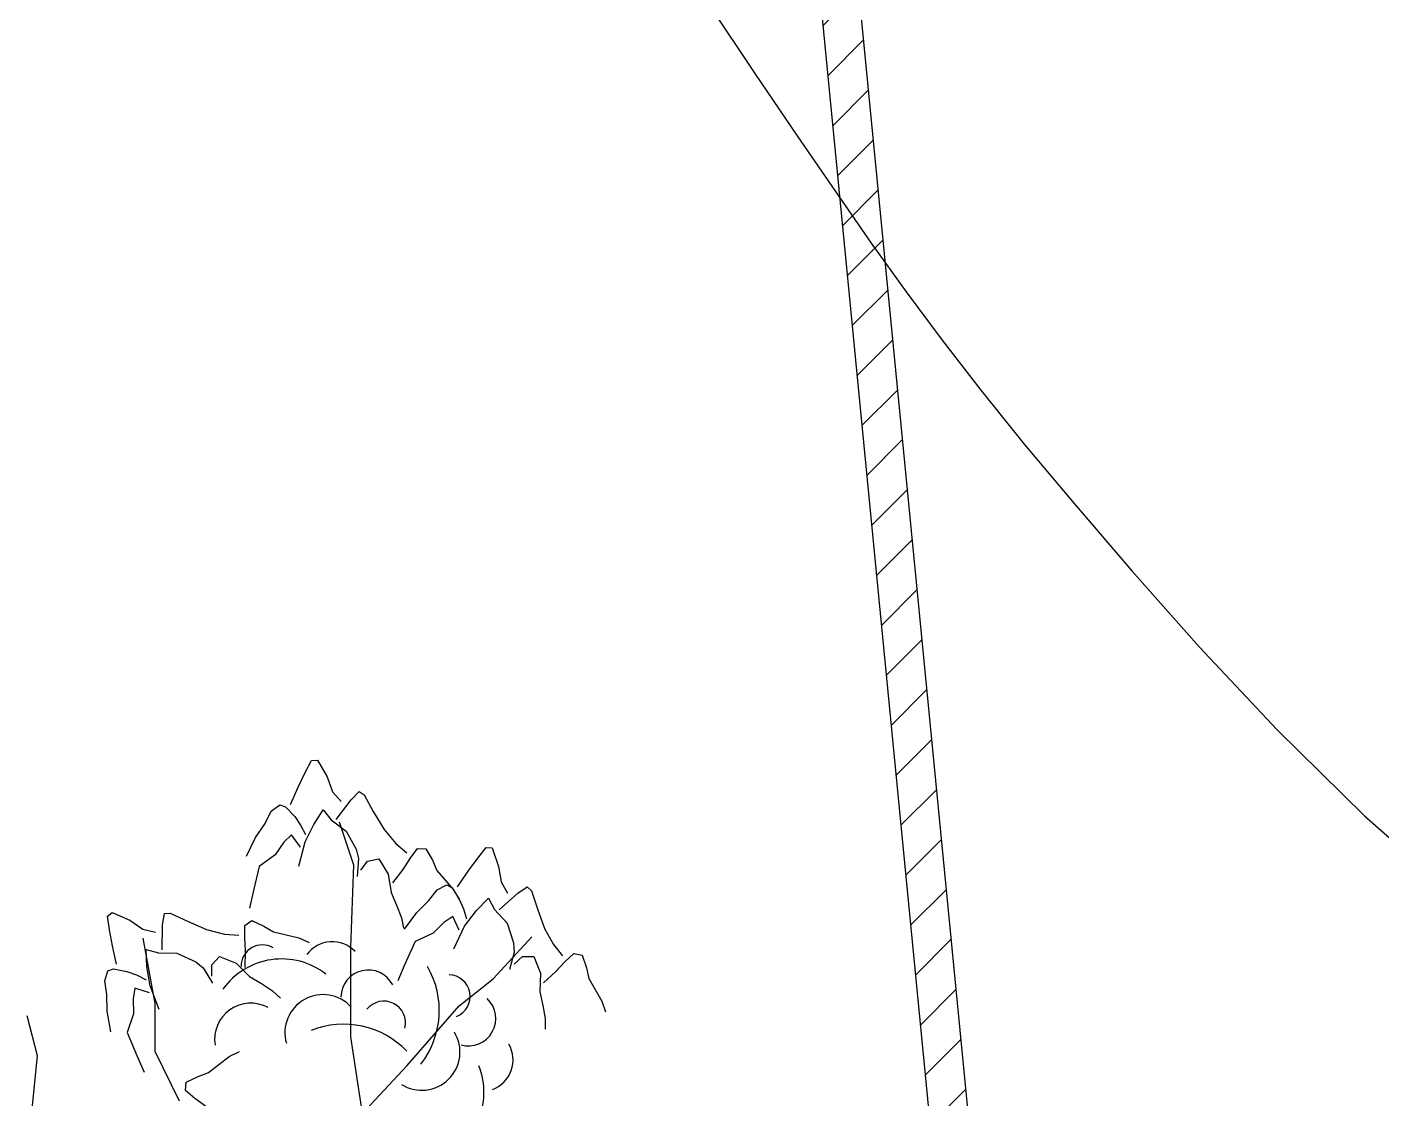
# Model space of a CAD drawing. Header units: millimetres. Extents: x 524954 to 526204, y 9523489 to 9524010.
# Drawn here: x 525466.81 to 525475.54, y 9523581.24 to 9523588.15 of the extents above; entities that cross this region are included whole.
import ezdxf

# ---------------------------------------------------------------- set-up
doc = ezdxf.new("R2010")
doc.units = ezdxf.units.MM
doc.linetypes.add('ACAD_ISO12W100', pattern=[21, 12, -3, 0, -3, 0, -3])
for name, color, linetype in [('Arbre', 34, 'ACAD_ISO12W100'), ('Cloture', 7, 'Continuous'), ('CN_01_00', 3, 'Continuous'), ('Murs', 1, 'Continuous')]:
    doc.layers.add(name, color=color, linetype=linetype)

# ---------------------------------------------------------------- blocks, each defined once
blk = doc.blocks.new('v088')
at = {"color": 3, "linetype": 'Continuous'}
for p, q in [((-0.0686, 12.2238), (-0.0239, 12.3184)), ((-0.0239, 12.3184), (0.0161, 12.3965)), ((0.0161, 12.3965), (0.0546, 12.3999)), ((0.0546, 12.3999), (0.1184, 12.2906)), ((0.1184, 12.2906), (0.1522, 12.1952)), ((-0.1179, 12.1126), (-0.0686, 12.2238)), ((0.1522, 12.1952), (0.2074, 12.1313)), ((0.1746, 12.0155), (0.2717, 12.1435)), ((0.2717, 12.1435), (0.3242, 12.1966)), ((0.3242, 12.1966), (0.3557, 12.1751)), ((0.3557, 12.1751), (0.415, 12.0689)), ((-0.2828, 11.9912), (-0.2428, 12.0693)), ((-0.2428, 12.0693), (-0.1881, 12.111)), ((-0.1881, 12.111), (-0.1505, 12.0986)), ((-0.1505, 12.0986), (-0.0915, 12.0354)), ((0.0317, 11.9844), (0.0922, 12.0781)), ((0.0922, 12.0781), (0.1437, 12.0135)), ((0.415, 12.0689), (0.4841, 11.9528)), ((-0.344, 11.9013), (-0.2828, 11.9912)), ((-0.0915, 12.0354), (-0.0536, 11.98)), ((-0.0536, 11.98), (-0.0225, 11.9193)), ((-0.0252, 11.8718), (0.0317, 11.9844)), ((0.1437, 12.0135), (0.2395, 11.9416)), ((-0.4033, 11.7804), (-0.344, 11.9013)), ((-0.1123, 11.9179), (-0.1618, 11.8694)), ((-0.0542, 11.8389), (-0.1123, 11.9179)), ((0.2395, 11.9416), (0.3048, 11.8248)), ((0.4841, 11.9528), (0.5601, 11.8616)), ((-0.1618, 11.8694), (-0.2169, 11.7884)), ((-0.066, 11.7153), (-0.0252, 11.8718)), ((0.3048, 11.8248), (0.32, 11.7651)), ((0.5601, 11.8616), (0.6304, 11.8005)), ((0.6527, 11.7656), (0.6994, 11.8293)), ((0.6994, 11.8293), (0.7544, 11.828)), ((0.7544, 11.828), (0.796, 11.7537)), ((1.0886, 11.7676), (1.1424, 11.8368)), ((1.1424, 11.8368), (1.1809, 11.833)), ((1.1809, 11.833), (1.2232, 11.7138)), ((-0.3202, 11.714), (-0.3572, 11.5582)), ((-0.2169, 11.7884), (-0.3202, 11.714)), ((0.32, 11.7651), (0.3106, 11.6498)), ((0.3344, 11.6895), (0.378, 11.7487)), ((0.378, 11.7487), (0.4498, 11.7623)), ((0.4498, 11.7623), (0.5114, 11.6644)), ((0.6075, 11.6944), (0.6527, 11.7656)), ((0.796, 11.7537), (0.824, 11.6885)), ((1.027, 11.683), (1.0886, 11.7676)), ((1.2232, 11.7138), (1.2386, 11.6137)), ((0.5114, 11.6644), (0.5299, 11.5465)), ((0.5418, 11.6075), (0.6075, 11.6944)), ((0.824, 11.6885), (0.9344, 11.5607)), ((0.9578, 11.583), (1.027, 11.683)), ((-0.3572, 11.5582), (-0.3824, 11.4437)), ((0.5299, 11.5465), (0.5653, 11.4632)), ((0.7732, 11.4945), (0.827, 11.5637)), ((0.827, 11.5637), (0.8886, 11.5945)), ((0.8886, 11.5945), (0.9232, 11.5753)), ((0.9232, 11.5753), (0.9693, 11.5022)), ((0.9344, 11.5607), (0.97, 11.497)), ((1.2271, 11.433), (1.3463, 11.5407)), ((1.2386, 11.6137), (1.2809, 11.5407)), ((1.3463, 11.5407), (1.4079, 11.583)), ((1.4079, 11.583), (1.4348, 11.556)), ((1.4348, 11.556), (1.4733, 11.4406)), ((0.5653, 11.4632), (0.5962, 11.3829)), ((0.6962, 11.4176), (0.7732, 11.4945)), ((0.9693, 11.5022), (0.9963, 11.4406)), ((1.0809, 11.4291), (1.1578, 11.5099)), ((1.1578, 11.5099), (1.1963, 11.4368)), ((-1.2987, 11.3921), (-1.2695, 11.4174)), ((-1.2853, 11.3054), (-1.2987, 11.3921)), ((-1.2695, 11.4174), (-1.1537, 11.3664)), ((-1.1537, 11.3664), (-1.0704, 11.3089)), ((-0.9434, 11.3371), (-0.9319, 11.4109)), ((-0.9319, 11.4109), (-0.8938, 11.412)), ((-0.8938, 11.412), (-0.7835, 11.3608)), ((-0.7835, 11.3608), (-0.6595, 11.3072)), ((-0.4126, 11.3334), (-0.3673, 11.3647)), ((-0.3673, 11.3647), (-0.2901, 11.3288)), ((0.5962, 11.3829), (0.6091, 11.3149)), ((0.6155, 11.3099), (0.6962, 11.4176)), ((0.927, 11.3906), (0.8693, 11.3522)), ((0.9693, 11.3022), (0.927, 11.3906)), ((0.9963, 11.4406), (1.0155, 11.3753)), ((1.004, 11.3291), (1.0809, 11.4291)), ((1.1963, 11.4368), (1.2771, 11.3483)), ((1.4733, 11.4406), (1.5194, 11.3137)), ((-1.266, 11.2026), (-1.2853, 11.3054)), ((-1.0704, 11.3089), (-0.9882, 11.2895)), ((-0.9469, 11.1764), (-0.9434, 11.3371)), ((-0.6595, 11.3072), (-0.5444, 11.2779)), ((-0.5444, 11.2779), (-0.4516, 11.2697)), ((-0.4131, 11.2545), (-0.4126, 11.3334)), ((-0.2901, 11.3288), (-0.2291, 11.2925)), ((-0.2291, 11.2925), (-0.0648, 11.2537)), ((0.8001, 11.2829), (0.6847, 11.2291)), ((0.8693, 11.3522), (0.8001, 11.2829)), ((0.9347, 11.1829), (1.004, 11.3291)), ((1.2771, 11.3483), (1.3194, 11.2214)), ((1.5194, 11.3137), (1.5771, 11.2099)), ((-1.2408, 11.0836), (-1.266, 11.2026)), ((-0.4079, 11.1703), (-0.4131, 11.2545)), ((-0.0648, 11.2537), (0.0014, 11.223)), ((0.6847, 11.2291), (0.6193, 11.0829)), ((1.3194, 11.2214), (1.3232, 11.1598)), ((1.5771, 11.2099), (1.6348, 11.1368)), ((-1.0503, 11.1789), (-0.9708, 11.1567)), ((-1.0444, 11.0675), (-1.0503, 11.1789)), ((-0.9708, 11.1567), (-0.851, 11.1547)), ((-0.851, 11.1547), (-0.7296, 11.0984)), ((-0.7296, 11.0984), (-0.6822, 11.0589)), ((-0.6257, 11.0796), (-0.5755, 11.1328)), ((-0.5755, 11.1328), (-0.4682, 11.0896)), ((-0.4102, 11.0614), (-0.4079, 11.1703)), ((1.3232, 11.1598), (1.2925, 11.0483)), ((1.3232, 11.0829), (1.3771, 11.1329)), ((1.3771, 11.1329), (1.4502, 11.1329)), ((1.4502, 11.1329), (1.4925, 11.0252)), ((1.5925, 11.0368), (1.6502, 11.0983)), ((1.6502, 11.0983), (1.7079, 11.1522)), ((1.7079, 11.1522), (1.7617, 11.1406)), ((1.7617, 11.1406), (1.7887, 11.0598)), ((-1.3166, 10.9752), (-1.2967, 11.0411)), ((-1.2967, 11.0411), (-1.2589, 11.0531)), ((-1.2589, 11.0531), (-1.1741, 11.0365)), ((-1.1741, 11.0365), (-1.1109, 11.0139)), ((-1.1109, 11.0139), (-1.0501, 10.983)), ((-1.0245, 10.9429), (-1.0444, 11.0675)), ((-0.6822, 11.0589), (-0.6222, 10.96)), ((-0.6263, 11.0061), (-0.6257, 11.0796)), ((-0.4682, 11.0896), (-0.3841, 11.005)), ((0.6193, 11.0829), (0.5731, 10.9752)), ((1.4925, 11.0252), (1.4886, 10.906)), ((1.5117, 10.9637), (1.5925, 11.0368)), ((1.7887, 11.0598), (1.8041, 10.9906)), ((-1.3032, 10.8885), (-1.3166, 10.9752)), ((-1.122, 10.9292), (-1.1336, 10.8608)), ((-1.0286, 10.8992), (-1.122, 10.9292)), ((-0.9657, 10.7922), (-1.0245, 10.9429)), ((-0.3841, 11.005), (-0.3065, 10.9583)), ((-0.3065, 10.9583), (-0.2344, 10.9114)), ((1.8041, 10.9906), (1.8887, 10.8444)), ((-1.3, 10.7798), (-1.3032, 10.8885)), ((-1.1336, 10.8608), (-1.1308, 10.7629)), ((-0.2344, 10.9114), (-0.1841, 10.8638)), ((1.4886, 10.906), (1.5079, 10.8175)), ((1.8887, 10.8444), (1.9118, 10.7752)), ((-1.2771, 10.6471), (-1.3, 10.7798)), ((-1.1308, 10.7629), (-1.1708, 10.642)), ((1.5079, 10.8175), (1.5233, 10.7329)), ((1.5233, 10.7329), (1.5233, 10.6636)), ((-1.1708, 10.642), (-1.1094, 10.4942)), ((-1.1094, 10.4942), (-1.0628, 10.3867)), ((-0.648, 10.3846), (-0.514, 10.4875)), ((-0.514, 10.4875), (-0.4484, 10.5194)), ((-0.7957, 10.2682), (-0.7912, 10.3231)), ((-0.7912, 10.3231), (-0.7146, 10.3603)), ((-0.7146, 10.3603), (-0.648, 10.3846)), ((-0.7348, 10.218), (-0.7957, 10.2682)), ((-0.6662, 10.1688), (-0.7348, 10.218))]:
    blk.add_line(p, q, dxfattribs=at)
at = {"linetype": 'Continuous'}
for p, q in [((0.2897, 11.7219), (0.1969, 11.9998)), ((0.2697, 11.1929), (0.2897, 11.7219)), ((-0.9914, 10.8307), (-1.0686, 11.252)), ((0.2693, 10.6145), (0.2697, 11.1929)), ((1.1882, 10.9882), (1.4374, 11.2608)), ((0.9679, 10.8157), (1.1882, 10.9882)), ((-0.9911, 10.5198), (-0.9914, 10.8307)), ((-1.7492, 10.4915), (-1.8168, 10.7513)), ((0.6339, 10.4293), (0.9679, 10.8157)), ((0.3448, 10.1217), (0.2693, 10.6145)), ((-1.8059, 9.9306), (-1.7492, 10.4915)), ((-0.8352, 10.1996), (-0.9911, 10.5198)), ((0.3358, 10.1122), (0.6339, 10.4293))]:
    blk.add_line(p, q, dxfattribs=at)
at = {"color": 3, "linetype": 'Continuous'}
for centre, major_axis, start_param, end_param in [((-0.3005, 11.0717), (0.0964, 0.0964), 0.254619, 2.377018), ((0.1501, 11.0237), (0.1445, 0.1445), 6.263619, 7.998733), ((-0.1756, 10.6509), (0.3298, 0.3298), 0.12682, 1.733702), ((0.3829, 10.8698), (-0.1246, 0.1246), 4.396235, 7.060094), ((0.2754, 10.7857), (0.3995, 0.3995), 4.836335, 6.022049), ((0.8987, 10.8757), (0.099, 0.099), 4.31771, 7.031286), ((-0.3757, 10.5998), (0.1641, 0.1641), 0.282297, 2.520721), ((0.0911, 10.6412), (0.1741, 0.1741), 6.236163, 8.918901), ((0.4834, 10.7051), (-0.099, 0.099), 3.680741, 6.394318), ((1.0287, 10.7332), (-0.1246, 0.1246), 2.081137, 4.744996), ((0.2226, 10.1318), (-0.3995, 0.3995), 4.689978, 5.875693), ((0.7276, 10.5169), (-0.1741, 0.1741), 1.793126, 4.475865), ((1.1114, 10.4666), (-0.1445, 0.1445), 2.713295, 4.448408), ((0.6623, 10.2582), (-0.3298, 0.3298), 2.69514, 4.302022)]:
    blk.add_ellipse(centre, major_axis=major_axis, ratio=1, start_param=start_param, end_param=end_param, dxfattribs=at)

msp = doc.modelspace()

# ---------------------------------------------------------------- hatches: boundary and pattern name
at = {"layer": 'Murs'}
h = msp.add_hatch(dxfattribs=at)
h.set_pattern_fill('_U', color=256, scale=0.25, angle=45, style=0, pattern_type=0)
h.set_pattern_definition([(45, (0, 0), (-0.1767766952966, 0.1767766952966), [])])
h.paths.add_polyline_path([(525471.551, 9523592.1144), (525474.7233, 9523559.5661), (525475.0273, 9523556.2365), (525481.4698, 9523557.217), (525489.9317, 9523558.3792), (525511.4346, 9523561.6913), (525536.899, 9523564.7629), (525535.7686, 9523571.3966), (525534.4253, 9523578.6512), (525532.858, 9523588.0038), (525530.8794, 9523597.346), (525530.1209, 9523604.9498), (525501.9227, 9523601.162), (525501.956, 9523600.9143), (525529.8978, 9523604.6676), (525530.632, 9523597.3076), (525532.6123, 9523587.9572), (525534.1791, 9523578.6078), (525535.5224, 9523571.3528), (525536.6085, 9523564.9796), (525511.4006, 9523561.939), (525489.8956, 9523558.6266), (525481.434, 9523557.4644), (525475.2521, 9523556.5236), (525474.9722, 9523559.5896), (525471.7998, 9523592.1387)])

# ---------------------------------------------------------------- linework, layer by layer
at = {"layer": 'Cloture', "flags": 128}
for points in [[(525471.551, 9523592.1144), (525474.7233, 9523559.5661), (525475.0273, 9523556.2365), (525481.4698, 9523557.217), (525489.9317, 9523558.3792), (525511.4346, 9523561.6913), (525536.899, 9523564.7629), (525535.7686, 9523571.3966), (525534.4253, 9523578.6512), (525532.858, 9523588.0038), (525530.8794, 9523597.346), (525530.1209, 9523604.9498), (525501.9227, 9523601.162), (525501.9227, 9523601.162), (525501.9227, 9523601.162), (525501.9227, 9523601.162)], [(525471.7998, 9523592.1387), (525474.9722, 9523559.5896), (525475.2521, 9523556.5236), (525481.434, 9523557.4644), (525489.8956, 9523558.6266), (525511.4006, 9523561.939), (525536.6085, 9523564.9796), (525535.5224, 9523571.3528), (525534.1791, 9523578.6078), (525532.6123, 9523587.9572), (525530.632, 9523597.3076), (525529.8978, 9523604.6676), (525501.956, 9523600.9143)]]:
    msp.add_lwpolyline(points, dxfattribs=at)
at = {"layer": 'CN_01_00', "elevation": 273, "flags": 128}
msp.add_lwpolyline([(525471.2019, 9523588.2925), (525471.498, 9523587.8519), (525471.7699, 9523587.4511), (525472.0165, 9523587.0904), (525472.2468, 9523586.7592), (525472.4722, 9523586.4442), (525472.7043, 9523586.132), (525472.9546, 9523585.8094), (525473.2344, 9523585.463), (525473.5553, 9523585.0795), (525473.9288, 9523584.6457), (525474.3644, 9523584.154), (525474.8641, 9523583.62), (525475.4281, 9523583.0653), (525476.0564, 9523582.5113), (525476.7493, 9523581.9795), (525477.5066, 9523581.4914), (525477.9099, 9523581.2839)], dxfattribs=at)

# ---------------------------------------------------------------- block references
at = {"layer": 'Arbre'}
msp.add_blockref('v088', (525468.6226, 9523571.0259), dxfattribs=at)

doc.saveas('drawing.dxf')
